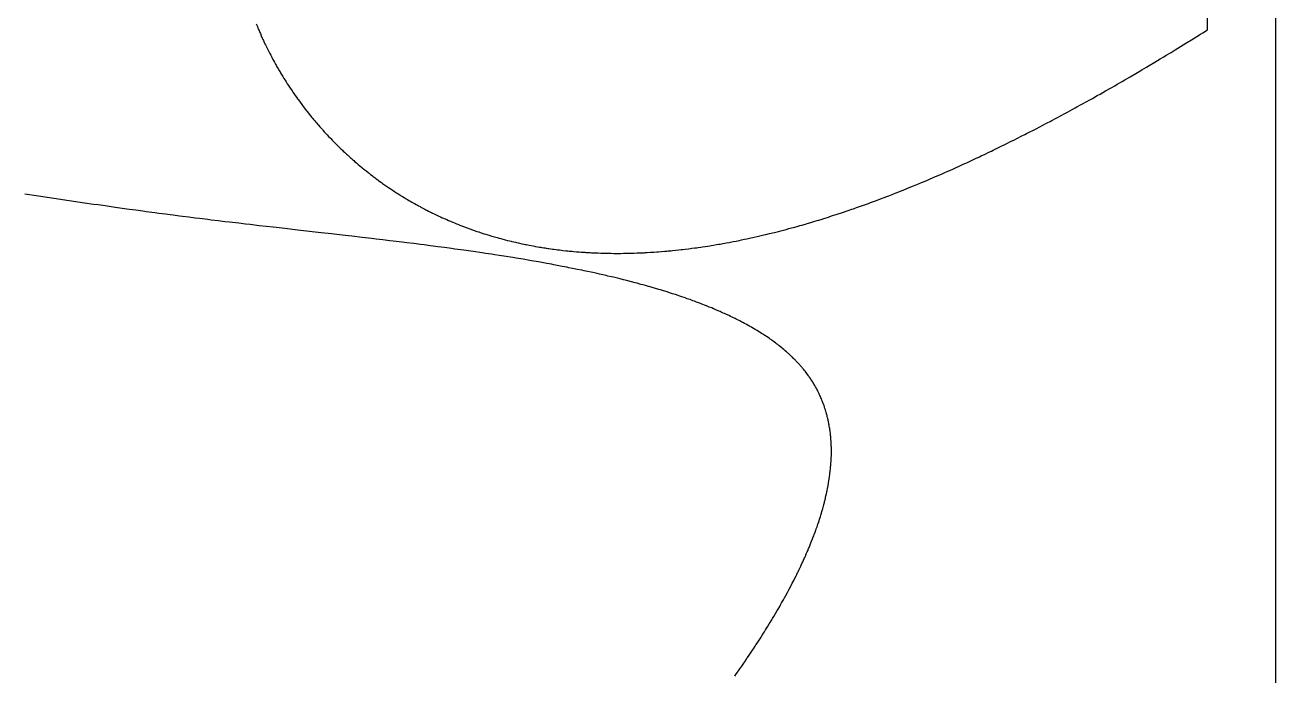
# Model space of a CAD drawing. Header units: metres. Extents: x 790 to 915, y 0 to 250.
# Drawn here: x 852.8 to 915.3, y 95.3 to 127.9 of the extents above; entities that cross this region are included whole.
import ezdxf

# ---------------------------------------------------------------- set-up
doc = ezdxf.new("R2010")
doc.units = ezdxf.units.M
doc.header["$MEASUREMENT"] = 0

msp = doc.modelspace()

# ---------------------------------------------------------------- linework, layer by layer
at = {"flags": 128}
for points in [[(915.266535, -0.455962), (915.266535, 249.544038), (790.266535, 249.544038), (790.266535, -0.455962), (915.266535, -0.455962)], [(864.320715, 127.917717), (864.360503, 127.818707), (864.375595, 127.781669), (864.406054, 127.707739), (864.436876, 127.634001), (864.457623, 127.584949), (864.499588, 127.487093), (864.523465, 127.432194), (864.5718, 127.322703), (864.620903, 127.213621), (864.654061, 127.141123), (864.676354, 127.092891), (864.721383, 126.996662), (864.755541, 126.924695), (864.778496, 126.876814), (864.824844, 126.781285), (864.848236, 126.733636), (864.895454, 126.638569), (864.943247, 126.543806), (864.975427, 126.4808), (864.997021, 126.438871), (865.040546, 126.355191), (865.077617, 126.28477), (865.102508, 126.237916), (865.152711, 126.144433), (865.178023, 126.097803), (865.229067, 126.004766), (865.280669, 125.912025), (865.31538, 125.850362), (865.338657, 125.809327), (865.385541, 125.727429), (865.425439, 125.658509), (865.452211, 125.612653), (865.506168, 125.521162), (865.533353, 125.475527), (865.588137, 125.384475), (865.643472, 125.293715), (865.680667, 125.23337), (865.7056, 125.193213), (865.755791, 125.11307), (865.806415, 125.033158), (865.83189, 124.993288), (865.870305, 124.933591), (865.928386, 124.844289), (865.987017, 124.755279), (866.016539, 124.710883), (866.075994, 124.622311), (866.105928, 124.578134), (866.151087, 124.512006), (866.202473, 124.437504), (866.228314, 124.400332), (866.267262, 124.344672), (866.326102, 124.261404), (866.385446, 124.178402), (866.415307, 124.137002), (866.475408, 124.054401), (866.505648, 124.0132), (866.551246, 123.951525), (866.557997, 123.942438), (866.631834, 123.843816), (866.681382, 123.778396), (866.714558, 123.734929), (866.781253, 123.648345), (866.831575, 123.583712), (866.865266, 123.540769), (866.932991, 123.455231), (866.967025, 123.412636), (867.035433, 123.327794), (867.104297, 123.243414), (867.150458, 123.187417), (867.181344, 123.1502), (867.243384, 123.076039), (867.294931, 123.015016), (867.329432, 122.974472), (867.398758, 122.893716), (867.433584, 122.853503), (867.503559, 122.773407), (867.573968, 122.693751), (867.621147, 122.640892), (867.652706, 122.605761), (867.716081, 122.53576), (867.779797, 122.466106), (867.811783, 122.431409), (867.859922, 122.379526), (867.932491, 122.302068), (868.005491, 122.22505), (868.042153, 122.186706), (868.115801, 122.110347), (868.152787, 122.072332), (868.208469, 122.015516), (868.274777, 121.948499), (868.308059, 121.91512), (868.358142, 121.865216), (868.433627, 121.790726), (868.509546, 121.716677), (868.547668, 121.679818), (868.624237, 121.606431), (868.662684, 121.569903), (868.720558, 121.515318), (868.789467, 121.450946), (868.82405, 121.418892), (868.876085, 121.370974), (868.954502, 121.299467), (869.033355, 121.228403), (869.072945, 121.193038), (869.152454, 121.122642), (869.192372, 121.087611), (869.252455, 121.035273), (869.323985, 120.973568), (869.359879, 120.942848), (869.413884, 120.896934), (869.495259, 120.828437), (869.577075, 120.760388), (869.618148, 120.726532), (869.700628, 120.659159), (869.742034, 120.625641), (869.804351, 120.575577), (869.870788, 120.522701), (869.904112, 120.496371), (869.954232, 120.45701), (870.02971, 120.398273), (870.105547, 120.339902), (870.143601, 120.310853), (870.219979, 120.253032), (870.258304, 120.224259), (870.315961, 120.181272), (870.393154, 120.124278), (870.431887, 120.09592), (870.490157, 120.053556), (870.577947, 119.9904), (870.587161, 119.983818), (870.633962, 119.95052), (870.727809, 119.884426), (870.821979, 119.818999), (870.884938, 119.775752), (870.92699, 119.747084), (871.011286, 119.690143), (871.106422, 119.626709), (871.170024, 119.584788), (871.212504, 119.557003), (871.297654, 119.501824), (871.361681, 119.46078), (871.404445, 119.43358), (871.49016, 119.379568), (871.533111, 119.352756), (871.619202, 119.299518), (871.705542, 119.246796), (871.76324, 119.211934), (871.801767, 119.188819), (871.878969, 119.142892), (871.947599, 119.1025), (871.993438, 119.075748), (872.085321, 119.022667), (872.131365, 118.996337), (872.223657, 118.9441), (872.31622, 118.892424), (872.37808, 118.858284), (872.419387, 118.835662), (872.502161, 118.79075), (872.548815, 118.76568), (872.642326, 118.715959), (872.736106, 118.666795), (872.798777, 118.634327), (872.840623, 118.61282), (872.924475, 118.570133), (873.019063, 118.522633), (873.08227, 118.491275), (873.124474, 118.470506), (873.209041, 118.429294), (873.272605, 118.398672), (873.315047, 118.378393), (873.400089, 118.338162), (873.442689, 118.31821), (873.528047, 118.27863), (873.613615, 118.239485), (873.670777, 118.213628), (873.785381, 118.162493), (873.833841, 118.141151), (873.833841, 118.141151), (873.93096, 118.098876), (874.028343, 118.057147), (874.093412, 118.029631), (874.136857, 118.011422), (874.223903, 117.975326), (874.322078, 117.935233), (874.387675, 117.908806), (874.431471, 117.891322), (874.51922, 117.856677), (874.585168, 117.830975), (874.629198, 117.813974), (874.717414, 117.780293), (874.761599, 117.763614), (874.850126, 117.730575), (874.93886, 117.697965), (874.998131, 117.676462), (875.116949, 117.634025), (875.222993, 117.596898), (875.29385, 117.57248), (875.34116, 117.55635), (875.435953, 117.524444), (875.507197, 117.500826), (875.554765, 117.485228), (875.650073, 117.454387), (875.697813, 117.439144), (875.793465, 117.409012), (875.889346, 117.379353), (875.953393, 117.359843), (875.996148, 117.346952), (876.081793, 117.32145), (876.092645, 117.31825), (876.214496, 117.282775), (876.295794, 117.259581), (876.350021, 117.244319), (876.458543, 117.214278), (876.539993, 117.192166), (876.594322, 117.177623), (876.703046, 117.149014), (876.757441, 117.134945), (876.866298, 117.10728), (876.975244, 117.08024), (877.047923, 117.062559), (877.096398, 117.050925), (877.193398, 117.028022), (877.27124, 117.010005), (877.323159, 116.998166), (877.427056, 116.974902), (877.479034, 116.963476), (877.583046, 116.941034), (877.687136, 116.919137), (877.756572, 116.90484), (877.802881, 116.895442), (877.895545, 116.876964), (877.947694, 116.866757), (878.05205, 116.846743), (878.156481, 116.827261), (878.226144, 116.814568), (878.272604, 116.806236), (878.365568, 116.789884), (878.470222, 116.771984), (878.540033, 116.760341), (878.586592, 116.752707), (878.679752, 116.737747), (878.749661, 116.726796), (878.796285, 116.719622), (878.889575, 116.70558), (878.936242, 116.69871), (879.029618, 116.685274), (879.12305, 116.672239), (879.18537, 116.663772), (879.310085, 116.64737), (879.36273, 116.640662), (879.468071, 116.627621), (879.573483, 116.615079), (879.643796, 116.606994), (879.784516, 116.591483), (879.890138, 116.580425), (879.960591, 116.573325), (880.101588, 116.559777), (880.172133, 116.553327), (880.313313, 116.541072), (880.454614, 116.529673), (880.548882, 116.522546), (880.611756, 116.518005), (880.737577, 116.509422), (880.790685, 116.506), (880.896952, 116.499511), (881.003285, 116.493491), (881.074211, 116.489738), (881.21615, 116.482854), (881.322681, 116.478232), (881.393738, 116.475408), (881.535939, 116.470373), (881.607082, 116.468162), (881.749455, 116.464347), (881.891942, 116.46134), (881.986997, 116.459782), (882.050394, 116.458941), (882.177256, 116.457731), (882.199844, 116.457582), (882.252537, 116.457311), (882.357871, 116.45709), (882.463134, 116.457298), (882.53327, 116.457673), (882.673448, 116.458986), (882.778502, 116.460459), (882.848499, 116.461673), (882.988402, 116.46465), (883.058308, 116.466412), (883.198031, 116.470479), (883.337636, 116.475264), (883.43064, 116.478848), (883.492614, 116.481412), (883.616494, 116.486955), (883.696082, 116.490809), (883.749121, 116.493504), (883.855149, 116.499193), (884.014067, 116.508471), (884.119932, 116.515149), (884.190472, 116.519817), (884.331467, 116.529671), (884.410728, 116.535515), (884.569141, 116.547848), (884.727415, 116.561032), (884.832852, 116.570291), (884.90311, 116.57667), (885.043544, 116.589921), (885.122491, 116.597662), (885.280283, 116.613759), (885.43794, 116.630669), (885.542971, 116.64239), (885.612959, 116.650401), (885.752857, 116.666894), (885.91012, 116.686192), (886.01489, 116.699492), (886.084705, 116.70855), (886.22426, 116.727124), (886.32886, 116.741451), (886.398562, 116.75119), (886.537893, 116.771117), (886.607522, 116.781304), (886.746706, 116.802119), (886.885793, 116.82352), (886.978465, 116.83811), (887.040222, 116.847979), (887.163681, 116.868057), (887.319827, 116.894113), (887.423858, 116.911882), (887.493183, 116.923903), (887.631765, 116.948365), (887.735641, 116.967075), (887.804863, 116.979721), (887.943239, 117.005424), (888.012394, 117.01848), (888.150635, 117.044998), (888.288788, 117.072054), (888.380841, 117.090388), (888.442188, 117.102741), (888.56483, 117.127761), (888.719951, 117.160019), (888.823304, 117.181891), (888.89218, 117.196633), (889.029867, 117.226504), (889.133078, 117.249242), (889.201858, 117.26456), (889.339357, 117.295574), (889.408075, 117.311269), (889.54545, 117.343034), (889.682742, 117.375295), (889.774225, 117.397076), (889.957084, 117.441288), (890.111261, 117.479262), (890.213989, 117.504915), (890.28245, 117.522166), (890.419313, 117.557025), (890.521909, 117.583479), (890.590283, 117.601262), (890.726971, 117.637177), (890.795287, 117.655309), (890.93186, 117.691919), (891.068358, 117.728988), (891.159315, 117.753953), (891.341128, 117.804486), (891.480063, 117.843664), (891.572644, 117.87004), (891.757704, 117.923403), (891.850183, 117.950389), (892.035044, 118.004964), (892.219773, 118.060337), (892.342853, 118.097692), (892.424875, 118.122789), (892.588842, 118.173445), (892.631759, 118.18681), (892.793724, 118.237644), (892.901554, 118.271832), (892.973376, 118.294756), (893.116865, 118.340918), (893.224348, 118.375813), (893.224348, 118.375813), (893.29594, 118.399205), (893.438974, 118.446296), (893.510415, 118.469994), (893.65315, 118.517693), (893.795689, 118.565792), (893.890606, 118.598078), (894.080185, 118.663173), (894.155364, 118.689211), (894.305564, 118.741611), (894.455555, 118.794439), (894.555432, 118.829893), (894.754913, 118.90136), (894.904286, 118.955445), (895.003756, 118.99173), (895.202429, 119.064843), (895.301633, 119.101668), (895.49978, 119.175851), (895.697583, 119.250735), (895.829263, 119.301043), (895.916966, 119.334752), (896.092174, 119.402571), (896.239803, 119.460208), (896.338119, 119.498841), (896.534509, 119.576603), (896.632583, 119.61573), (896.828492, 119.694471), (897.024086, 119.773854), (897.154309, 119.827128), (897.241047, 119.8628), (897.414344, 119.934512), (897.560376, 119.995399), (897.657637, 120.036182), (897.851936, 120.118202), (897.948974, 120.159438), (898.142831, 120.242357), (898.336399, 120.325866), (898.465285, 120.381862), (898.551139, 120.419335), (898.72268, 120.494622), (898.867246, 120.558495), (898.963537, 120.601252), (899.155914, 120.687186), (899.252, 120.730361), (899.443971, 120.817122), (899.635674, 120.904427), (899.76333, 120.962928), (899.848369, 121.002061), (900.018294, 121.080639), (900.161509, 121.147262), (900.256907, 121.191839), (900.447512, 121.281381), (900.54272, 121.326343), (900.73295, 121.416648), (900.922934, 121.507455), (901.049454, 121.568269), (901.133741, 121.608934), (901.302173, 121.690552), (901.444141, 121.759715), (901.538713, 121.805974), (901.72768, 121.898849), (901.822077, 121.945464), (902.010697, 122.039047), (902.19909, 122.133094), (902.324559, 122.196048), (902.5752, 122.322561), (902.716013, 122.394077), (902.80982, 122.441893), (902.997271, 122.537858), (903.090915, 122.586005), (903.278044, 122.682625), (903.464961, 122.779676), (903.589456, 122.844614), (903.838169, 122.975054), (903.977909, 123.048753), (904.071006, 123.098015), (904.257049, 123.196847), (904.349995, 123.246416), (904.535738, 123.345858), (904.721284, 123.445701), (904.844873, 123.512484), (905.091793, 123.646573), (905.230537, 123.722303), (905.322973, 123.772909), (905.507705, 123.87441), (905.600001, 123.925303), (905.784455, 124.027371), (905.968724, 124.129813), (906.09147, 124.198313), (906.336721, 124.335803), (906.474535, 124.413424), (906.749867, 124.569271), (907.024808, 124.725915), (907.207887, 124.830781), (907.329846, 124.900884), (907.573539, 125.041546), (907.710486, 125.120933), (907.984103, 125.280273), (908.257354, 125.440357), (908.439321, 125.547489), (908.560544, 125.619089), (908.80278, 125.762717), (908.938917, 125.843755), (909.210929, 126.006361), (909.4826, 126.169665), (909.663526, 126.278916), (909.78406, 126.351918), (910.024933, 126.498323), (910.227968, 126.622263), (910.363223, 126.705096), (910.633491, 126.871253), (910.768506, 126.954575), (911.0383, 127.1217), (911.307782, 127.289459), (911.487267, 127.401646), (911.606847, 127.47659), (911.845831, 127.626842), (911.832548, 193.502458)], [(888.225818, 95.342364), (888.276121, 95.413089), (888.365247, 95.539023), (888.409664, 95.602086), (888.476106, 95.696803), (888.575351, 95.839156), (888.674086, 95.981847), (888.72326, 96.053321), (888.810357, 96.1806), (888.853749, 96.244343), (888.918639, 96.340089), (889.015523, 96.484008), (889.111858, 96.628291), (889.159816, 96.700571), (889.244725, 96.8293), (889.287011, 96.893777), (889.350224, 96.990635), (889.444555, 97.136246), (889.538289, 97.282253), (889.584929, 97.355408), (889.667464, 97.485711), (889.708547, 97.550986), (889.769937, 97.649052), (889.861489, 97.796506), (889.952388, 97.944393), (889.997589, 98.018501), (890.07753, 98.150526), (890.117297, 98.216672), (890.176692, 98.316062), (890.265197, 98.465536), (890.352983, 98.615488), (890.396601, 98.690645), (890.473686, 98.824563), (890.512004, 98.891671), (890.569197, 98.992521), (890.626043, 99.0936), (890.654335, 99.144227), (890.710651, 99.245658), (890.738674, 99.296463), (890.780539, 99.372783), (890.856751, 99.513061), (890.894592, 99.583376), (890.951014, 99.689073), (891.007025, 99.795044), (891.034874, 99.848135), (891.046236, 99.869873), (891.102055, 99.977343), (891.129782, 100.031153), (891.17114, 100.11196), (891.232648, 100.233385), (891.293512, 100.35507), (891.323699, 100.416011), (891.369177, 100.50859), (891.391771, 100.554938), (891.42548, 100.624533), (891.475626, 100.729095), (891.525265, 100.833862), (891.549891, 100.886323), (891.598753, 100.991404), (891.622985, 101.044025), (891.659085, 101.123056), (891.659085, 101.123056), (891.701475, 101.216882), (891.722508, 101.263861), (891.753853, 101.334411), (891.800402, 101.440427), (891.846379, 101.546673), (891.86915, 101.599884), (891.914251, 101.706484), (891.936578, 101.759874), (891.969786, 101.840074), (892.013528, 101.947223), (892.035166, 102.000892), (892.067327, 102.081514), (892.114895, 102.202721), (892.151897, 102.298724), (892.170201, 102.346805), (892.197408, 102.419028), (892.23765, 102.527591), (892.277195, 102.636436), (892.296702, 102.690966), (892.335175, 102.800244), (892.354138, 102.854993), (892.382234, 102.937258), (892.419036, 103.047211), (892.43715, 103.102304), (892.463955, 103.185091), (892.490315, 103.268057), (892.503325, 103.309609), (892.527116, 103.386679), (892.538863, 103.425274), (892.556294, 103.483243), (892.58201, 103.57037), (892.6072, 103.657709), (892.619596, 103.701459), (892.643979, 103.789124), (892.655966, 103.833039), (892.673684, 103.899017), (892.67684, 103.910906), (892.704405, 104.016653), (892.717856, 104.069569), (892.737612, 104.148997), (892.756856, 104.22849), (892.766285, 104.268261), (892.78475, 104.347854), (892.793785, 104.387676), (892.807088, 104.447441), (892.823472, 104.523051), (892.831481, 104.56088), (892.843262, 104.617653), (892.860408, 104.70288), (892.876913, 104.788189), (892.884923, 104.830875), (892.898756, 104.906814), (892.905476, 104.944808), (892.915308, 105.001832), (892.92949, 105.08744), (892.942984, 105.173137), (892.94947, 105.216019), (892.960564, 105.292309), (892.9659, 105.330482), (892.973635, 105.387775), (892.98463, 105.473793), (892.994883, 105.559907), (892.999728, 105.603), (893.00787, 105.67967), (893.011712, 105.718035), (893.017187, 105.775619), (893.024741, 105.86208), (893.031492, 105.948644), (893.034563, 105.991965), (893.039511, 106.069046), (893.041737, 106.107619), (893.044764, 106.165518), (893.048588, 106.252458), (893.05154, 106.339511), (893.052684, 106.38308), (893.053859, 106.441217), (893.054296, 106.470305), (893.05476, 106.513962), (893.055023, 106.579502), (893.054757, 106.645109), (893.054423, 106.677939), (893.05335, 106.743649), (893.052609, 106.77653), (893.051238, 106.825885), (893.050846, 106.838229), (893.04826, 106.908061), (893.046731, 106.942933), (893.044142, 106.995184), (893.039586, 107.073432), (893.034218, 107.151526), (893.031226, 107.190514), (893.024625, 107.268374), (893.021013, 107.307245), (893.015204, 107.365477), (893.006791, 107.442379), (893.002272, 107.480772), (892.9951, 107.538285), (892.987452, 107.595709), (892.983449, 107.624387), (892.975081, 107.681674), (892.970716, 107.710283), (892.963941, 107.753154), (892.951218, 107.82924), (892.944528, 107.867221), (892.934081, 107.924114), (892.923134, 107.980913), (892.917473, 108.009277), (892.905772, 108.065932), (892.899731, 108.094224), (892.89043, 108.136616), (892.879035, 108.186788), (892.873184, 108.211845), (892.864216, 108.249395), (892.850331, 108.305636), (892.835922, 108.361779), (892.828519, 108.389812), (892.813317, 108.445804), (892.805516, 108.473762), (892.793563, 108.515651), (892.77669, 108.572961), (892.768039, 108.601575), (892.754793, 108.644446), (892.734311, 108.708636), (892.713089, 108.772686), (892.702199, 108.804658), (892.679855, 108.868496), (892.668399, 108.900362), (892.65086, 108.948094), (892.646529, 108.959691), (892.629309, 109.005096), (892.617639, 109.035252), (892.593842, 109.09529), (892.581717, 109.125173), (892.557011, 109.184667), (892.531701, 109.243799), (892.514493, 109.283019), (892.502872, 109.309077), (892.479276, 109.36098), (892.465794, 109.390051), (892.438384, 109.447924), (892.410377, 109.505439), (892.391375, 109.543585), (892.37856, 109.568927), (892.35258, 109.619402), (892.322794, 109.675852), (892.302609, 109.713288), (892.289006, 109.738159), (892.261454, 109.787692), (892.240486, 109.824659), (892.226363, 109.849218), (892.19777, 109.898127), (892.183301, 109.922478), (892.154018, 109.970974), (892.124276, 110.019195), (892.104194, 110.05119), (892.090693, 110.072452), (892.063422, 110.114815), (892.027724, 110.169124), (892.003594, 110.205132), (891.98736, 110.229049), (891.954541, 110.276672), (891.929619, 110.312205), (891.912858, 110.335806), (891.878987, 110.382799), (891.861876, 110.40619), (891.827306, 110.452765), (891.792272, 110.499061), (891.768659, 110.529771), (891.752803, 110.550176), (891.720817, 110.590823), (891.700388, 110.616432), (891.659096, 110.667389), (891.617228, 110.718002), (891.588999, 110.751553), (891.570039, 110.773837), (891.531785, 110.818203), (891.495571, 110.859497), (891.471272, 110.886834), (891.422303, 110.941051), (891.397635, 110.967935), (891.347939, 111.02126), (891.297771, 111.074004), (891.264067, 111.108849), (891.241485, 111.131941), (891.196053, 111.177795), (891.165187, 111.208503), (891.144522, 111.228866), (891.102983, 111.269335), (891.08211, 111.289443), (891.040159, 111.329407), (890.997938, 111.369039), (890.969643, 111.395279), (890.912704, 111.447331), (890.880475, 111.476361), (890.815586, 111.533896), (890.750135, 111.590741), (890.706195, 111.62826), (890.676767, 111.653108), (890.676767, 111.653108), (890.617594, 111.702415), (890.584126, 111.729924), (890.516798, 111.784462), (890.448959, 111.838371), (890.403452, 111.873966), (890.372992, 111.897546), (890.311782, 111.944349), (890.277183, 111.970469), (890.207628, 112.022271), (890.137604, 112.073495), (890.090664, 112.10733), (890.059259, 112.129748), (889.996181, 112.174257), (889.960546, 112.199104), (889.888947, 112.248393), (889.816915, 112.297152), (889.768658, 112.329368), (889.736383, 112.350718), (889.671587, 112.393115), (889.636142, 112.416051), (889.564968, 112.461572), (889.493418, 112.506633), (889.445514, 112.536422), (889.413487, 112.55617), (889.349221, 112.595404), (889.338699, 112.601778), (889.282511, 112.635586), (889.244987, 112.65795), (889.169785, 112.702269), (889.132108, 112.724226), (889.056604, 112.767742), (888.980903, 112.810737), (888.93033, 112.839117), (888.896567, 112.857913), (888.828932, 112.895212), (888.790823, 112.916024), (888.71447, 112.957287), (888.637939, 112.998079), (888.586822, 113.025016), (888.484359, 113.078286), (888.445858, 113.098058), (888.368733, 113.137274), (888.291446, 113.17606), (888.239832, 113.201682), (888.136397, 113.252372), (888.097538, 113.271194), (888.019707, 113.308538), (887.941727, 113.345487), (887.88966, 113.369904), (887.785333, 113.418231), (887.706924, 113.45404), (887.654574, 113.477709), (887.549693, 113.524565), (887.497163, 113.547756), (887.391928, 113.593673), (887.286463, 113.63898), (887.216028, 113.668854), (887.169017, 113.688625), (887.074866, 113.727826), (886.955465, 113.776799), (886.875717, 113.809057), (886.822487, 113.830393), (886.715877, 113.872661), (886.635788, 113.904016), (886.582335, 113.924757), (886.475283, 113.965855), (886.421685, 113.986215), (886.31435, 114.026561), (886.206831, 114.066419), (886.135051, 114.092724), (885.991255, 114.144709), (885.910234, 114.173591), (885.856166, 114.192704), (885.747906, 114.230596), (885.693713, 114.249376), (885.585205, 114.286611), (885.476536, 114.323419), (885.404002, 114.347724), (885.258726, 114.395785), (885.17689, 114.422504), (885.122285, 114.440192), (885.012965, 114.475273), (884.95825, 114.492668), (884.848712, 114.52717), (884.739031, 114.561296), (884.665833, 114.58384), (884.519254, 114.628443), (884.436698, 114.653252), (884.271362, 114.702279), (884.105735, 114.750532), (883.995159, 114.782281), (883.921373, 114.803264), (883.773637, 114.844798), (883.633206, 114.8837), (883.53948, 114.909357), (883.476951, 114.92634), (883.351783, 114.960017), (883.257814, 114.985026), (883.069638, 115.034416), (882.881153, 115.082987), (882.75533, 115.114924), (882.671375, 115.136023), (882.503293, 115.177765), (882.434956, 115.19455), (882.298234, 115.227814), (882.16145, 115.260677), (882.070227, 115.282366), (881.887703, 115.32523), (881.803426, 115.344787), (881.634808, 115.383477), (881.466107, 115.421617), (881.353594, 115.446744), (881.278566, 115.463364), (881.128462, 115.496296), (881.044001, 115.514642), (880.875022, 115.550956), (880.705968, 115.586777), (880.593224, 115.610388), (880.367641, 115.656983), (880.283015, 115.674244), (880.113712, 115.708427), (879.944341, 115.742166), (879.83139, 115.764417), (879.605402, 115.808353), (879.520627, 115.824639), (879.351032, 115.856905), (879.181375, 115.888771), (879.068238, 115.909797), (878.841886, 115.951341), (878.587119, 115.997287), (878.417206, 116.027466), (878.3039, 116.04739), (878.077219, 116.086777), (877.822095, 116.130375), (877.65195, 116.159034), (877.538493, 116.177963), (877.311517, 116.215408), (877.141231, 116.243139), (877.027681, 116.261462), (876.800524, 116.297721), (876.686917, 116.315661), (876.459646, 116.351173), (876.232302, 116.386206), (876.0807, 116.409304), (875.777405, 116.454898), (875.606749, 116.480205), (875.492959, 116.496944), (875.265331, 116.530111), (874.923774, 116.57911), (874.695996, 116.611295), (874.544113, 116.632545), (874.240274, 116.674568), (874.069323, 116.697936), (873.727337, 116.744112), (873.385241, 116.789574), (873.15712, 116.819506), (873.005015, 116.8393), (872.700749, 116.878518), (872.529567, 116.90037), (872.187139, 116.943647), (871.844629, 116.986383), (871.616245, 117.014591), (871.159383, 117.070378), (870.988028, 117.091095), (870.645273, 117.132223), (870.302459, 117.172969), (870.073887, 117.199938), (869.616678, 117.253451), (869.102228, 117.313061), (868.759216, 117.352504), (868.073105, 117.430821), (867.558465, 117.489187), (866.52911, 117.605424), (865.614127, 117.708751), (865.156661, 117.76061), (864.470522, 117.83885), (864.01315, 117.891417), (863.784484, 117.91785), (863.441513, 117.957713), (862.984278, 118.011309), (862.755688, 118.038319), (862.412842, 118.079125), (862.070046, 118.120307), (861.898668, 118.141048), (861.479804, 118.192203), (861.270406, 118.218035), (860.956354, 118.257123), (860.642358, 118.29664), (860.485383, 118.316568), (860.171479, 118.356775), (860.014551, 118.377062), (859.779191, 118.407728), (859.458308, 118.450018), (859.244425, 118.478507), (858.816749, 118.536163), (858.645711, 118.559468), (858.303687, 118.60647), (857.961728, 118.653966), (857.961728, 118.653966), (857.73379, 118.685886), (857.277988, 118.750296), (856.765319, 118.823574), (856.423596, 118.872844), (856.195801, 118.905852), (855.740257, 118.972205), (854.97163, 119.084955), (853.434536, 119.311667), (852.751346, 119.412142)]]:
    msp.add_lwpolyline(points, dxfattribs=at)

doc.saveas('drawing.dxf')
